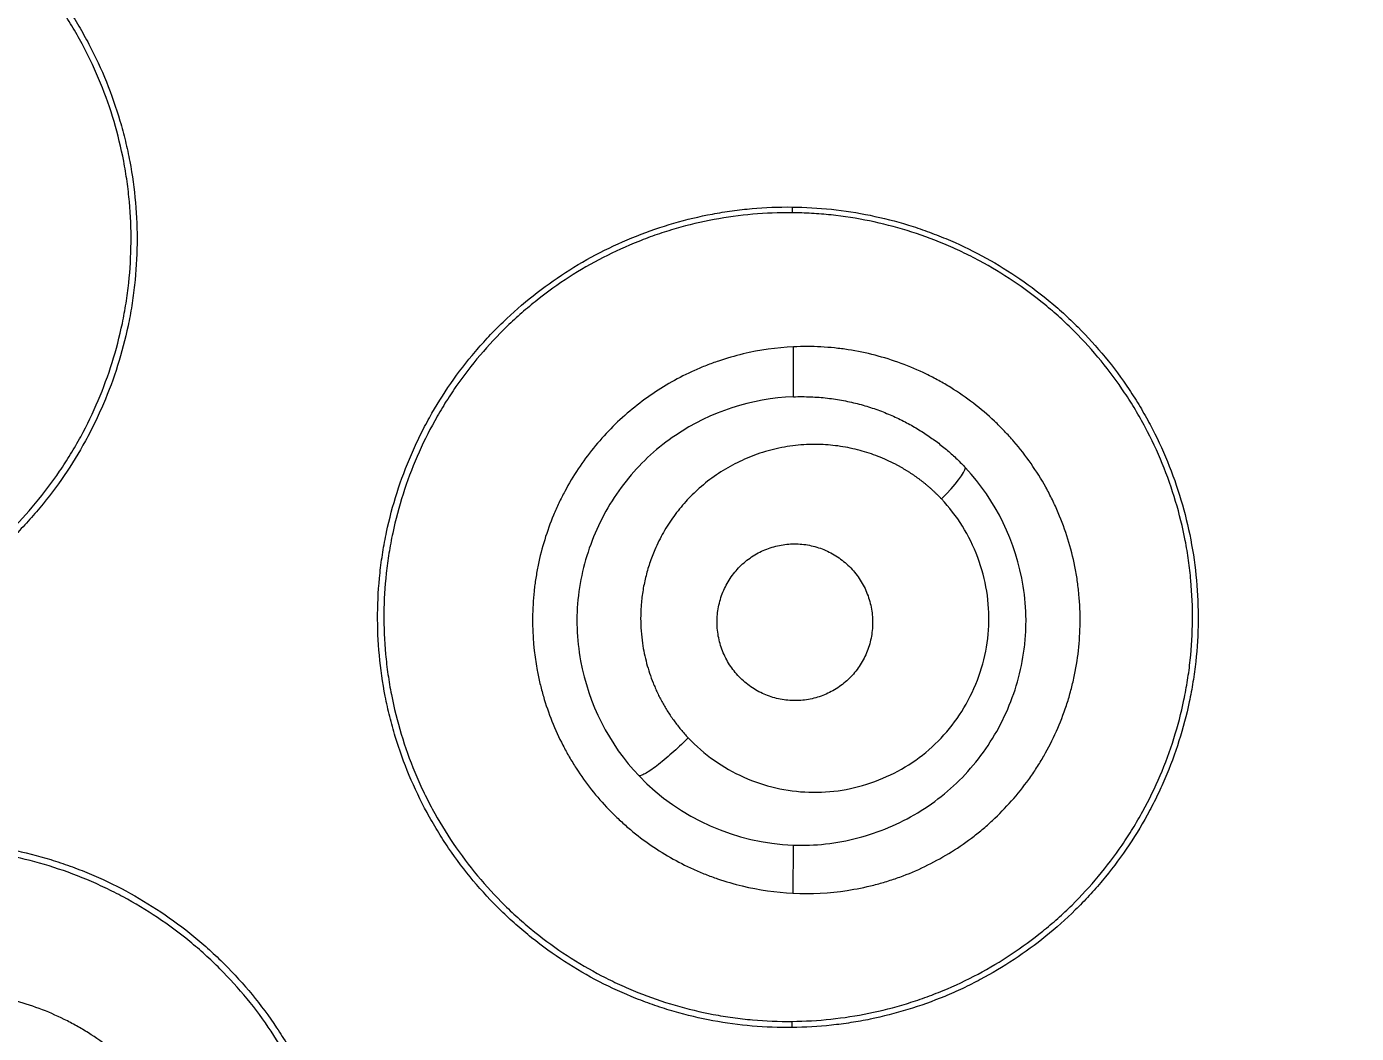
# Model space of a CAD drawing. Extents: x 541 to 1062, y 0 to 382.
# Drawn here: x 926.1 to 933.83, y 280.43 to 286.27 of the extents above; entities that cross this region are included whole.
import ezdxf

# ---------------------------------------------------------------- set-up
doc = ezdxf.new("R2010")
doc.units = 0
doc.header["$LTSCALE"] = 10
doc.header["$MEASUREMENT"] = 0
doc.header["$PDMODE"] = 3
doc.header["$PDSIZE"] = -10
doc.layers.get('0').update_dxf_attribs({"linetype": 'CONTINUOUS'})
doc.layers.get('DEFPOINTS').update_dxf_attribs({"linetype": 'CONTINUOUS'})
doc.layers.add('1', color=7, linetype='CONTINUOUS')
doc.styles.add('Daelim Dimension', font='')
doc.styles.get('Daelim Dimension').set_extended_font_data('NanumGothic')
doc.dimstyles.new('DEFAULT', dxfattribs={"dimscale": 2, "dimtxt": 2, "dimasz": 2, "dimexe": 0, "dimexo": 2, "dimgap": 1, "dimtad": 1, "dimdec": 1, "dimzin": 9, "dimdsep": 46, "dimtxsty": 'Daelim Dimension', "dimcen": 0.5, "dimclrd": 252, "dimclre": 252, "dimclrt": 3, "dimadec": 1, "dimazin": 0, "dimtfac": 1, "dimtdec": 1, "dimtix": 1, "dimtmove": 0, "dimatfit": 3, "dimfxl": 1, "dimtolj": 1, "dimtzin": 1, "dimlwd": 9, "dimlwe": 9, "dimarcsym": 0})

# ---------------------------------------------------------------- blocks, each defined once
blk = doc.blocks.new('*D10')
at = {"color": 5, "linetype": 'ByBlock', "lineweight": 9, "ltscale": 0.5, "transparency": 16777216}
for p, q in [((845.7003, 280.0728), (845.7003, 341.2206)), ((849.7003, 341.2206), (941.7003, 341.2206)), ((945.7003, 280.0745), (945.7003, 341.2206))]:
    blk.add_line(p, q, dxfattribs=at)
at = {"color": 5, "ltscale": 0.5, "transparency": 16777216}
for points in [[(849.7003, 341.8873), (849.7003, 340.5539), (845.7003, 341.2206)], [(941.7003, 341.8873), (941.7003, 340.5539), (945.7003, 341.2206)]]:
    blk.add_solid(points, dxfattribs=at)
at = {"layer": 'DEFPOINTS', "color": 0, "ltscale": 0.5, "transparency": 16777216}
for p in [(945.7003, 341.2206), (845.7003, 276.0728), (945.7003, 276.0745)]:
    blk.add_point(p, dxfattribs=at)
at = {"color": 7, "ltscale": 0.5, "transparency": 16777216, "insert": (895.7003, 346.2206), "char_height": 6, "attachment_point": 5, "style": 'Daelim Dimension'}
blk.add_mtext('\\A1;%%C100', dxfattribs=at)

msp = doc.modelspace()

# ---------------------------------------------------------------- linework, layer by layer
at = {"layer": '1', "color": 7, "linetype": 'Continuous', "lineweight": 13}
for p, q in [((930.548, 285.2256), (930.548, 285.1924)), ((930.5564, 284.1233), (930.5567, 284.4135)), ((930.5537, 281.519), (930.5534, 281.2399)), ((930.548, 280.4595), (930.548, 280.4953))]:
    msp.add_line(p, q, dxfattribs=at)
at = {"layer": '1', "color": 7, "linetype": 'Continuous', "lineweight": 18}
for radius, start, end in [(45.3527, 272.37375, 90), (41.78, 282.53337, 97.46663), (41.2, 272.64772, 90)]:
    msp.add_arc((895.7003, 276.0745), radius, start, end, dxfattribs=at)
at = {"layer": '1', "color": 7, "linetype": 'Continuous', "lineweight": 13}
msp.add_ellipse((931.3366, 283.5133), major_axis=(-0.218, -0.2061), ratio=0.145294, start_param=1.803259, end_param=2.964941, dxfattribs=at)
at = {"layer": '1', "color": 7, "linetype": 'Continuous', "lineweight": 18}
for points, weights in [([(945.7003, 276.0745), (945.7003, 307.3351), (922.9618, 326.0745), (895.7003, 326.0745)], [0.718695432068, 0.639202599743, 0.732970789054, 1]), ([(928.1535, 243.6212), (962.1214, 277.5891), (943.7381, 321.9703), (895.7003, 321.9703)], [1, 0.588455621576, 0.588455621576, 1])]:
    msp.add_rational_spline(points, weights, degree=3, dxfattribs=at)
at = {"layer": '1', "color": 7, "linetype": 'Continuous', "lineweight": 13}
for points, knots in [([(895.7003, 318.4396), (898.4731, 318.4396), (901.2458, 318.1665), (906.6848, 317.0846), (909.351, 316.2759), (914.4744, 314.1537), (916.9316, 312.8403), (921.5426, 309.7593), (923.6963, 307.9918), (927.6176, 304.0705), (929.3851, 301.9168), (932.4661, 297.3058), (933.7795, 294.8486), (935.9017, 289.7252), (936.7104, 287.059), (937.7923, 281.62), (938.0654, 278.8473), (938.0654, 276.0745)], [0, 0, 0, 0, 0.125, 0.125, 0.25, 0.25, 0.375, 0.375, 0.5, 0.5, 0.625, 0.625, 0.75, 0.75, 0.875, 0.875, 1, 1, 1, 1]), ([(930.5564, 284.1233), (930.3134, 284.1141), (930.0742, 284.0363), (929.8204, 283.8651), (929.7719, 283.8272), (929.6805, 283.7443), (929.5523, 283.6091), (929.3885, 283.339), (929.3216, 283.0936), (929.2995, 282.9055), (929.297, 282.8421), (929.3014, 282.7156), (929.3363, 282.4001), (929.4841, 282.1041), (929.6595, 281.9207)], [0, 0, 0, 0, 0.25, 0.25, 0.3125, 0.3125, 0.375, 0.5, 0.625, 0.625, 0.6875, 0.6875, 0.75, 1, 1, 1, 1]), ([(930.5564, 284.1233), (930.5564, 284.1233), (930.5731, 284.124), (930.6064, 284.1246), (930.656, 284.1235), (930.705, 284.1206), (930.7533, 284.116), (930.8008, 284.1096), (930.8475, 284.1015), (930.8933, 284.092), (930.9382, 284.0809), (930.9821, 284.0684), (931.0249, 284.0546), (931.0668, 284.0395), (931.1075, 284.0232), (931.1471, 284.0058), (931.1856, 283.9874), (931.223, 283.968), (931.2592, 283.9477), (931.2942, 283.9266), (931.3281, 283.9047), (931.3607, 283.8822), (931.3922, 283.8591), (931.4225, 283.8354), (931.4516, 283.8112), (931.4795, 283.7866), (931.5063, 283.7616), (931.532, 283.7364), (931.5483, 283.7192), (931.5565, 283.7106)], [0, 0, 0, 0, 0.000035, 0.045341, 0.090117, 0.134361, 0.178071, 0.221243, 0.263876, 0.305966, 0.347512, 0.388511, 0.428961, 0.468861, 0.508206, 0.546997, 0.585231, 0.622906, 0.66002, 0.696572, 0.73256, 0.767982, 0.802838, 0.837126, 0.870844, 0.903991, 0.936567, 0.96857, 1, 1, 1, 1]), ([(930.5537, 281.519), (930.6805, 281.5142), (930.8075, 281.5287), (931.0522, 281.5928), (931.2287, 281.667), (931.384, 281.7763), (931.4817, 281.8565), (931.5275, 281.9003), (931.6548, 282.0418), (931.7974, 282.2568), (931.8839, 282.5368), (931.9017, 282.6982), (931.9063, 282.7631), (931.9074, 282.7957), (931.9067, 282.8933), (931.8793, 283.2178), (931.7326, 283.5221), (931.5565, 283.7106)], [0, 0, 0, 0, 0.125, 0.125, 0.25, 0.3125, 0.3125, 0.375, 0.375, 0.5, 0.625, 0.65625, 0.65625, 0.6875, 0.6875, 0.75, 1, 1, 1, 1]), ([(929.9449, 282.1425), (929.9325, 282.13), (929.9192, 282.1169), (929.8912, 282.0903), (929.8766, 282.0767), (929.8467, 282.0498), (929.8315, 282.0365), (929.8014, 282.0112), (929.7867, 281.9992), (929.7586, 281.9774), (929.7453, 281.9676), (929.7209, 281.9506), (929.7099, 281.9435), (929.6907, 281.9322), (929.6825, 281.928), (929.6689, 281.9224), (929.6636, 281.921), (929.6595, 281.9207)], [0, 0, 0, 0, 0.125, 0.125, 0.25, 0.25, 0.375, 0.375, 0.5, 0.5, 0.625, 0.625, 0.75, 0.75, 0.875, 0.875, 1, 1, 1, 1])]:
    msp.add_open_spline(points, degree=3, knots=knots, dxfattribs=at)
at = {"layer": '1', "color": 7, "linetype": 'Continuous', "lineweight": 18}
for points, knots in [([(931.3045, 296.0517), (932.0696, 294.6666), (932.7537, 293.2374), (933.9508, 290.3105), (934.4637, 288.8127), (935.3118, 285.7689), (935.647, 284.2229), (936.1352, 281.1038), (936.2883, 279.5306), (936.4107, 276.3786), (936.38, 274.7997), (936.1356, 271.6574), (935.9219, 270.0942), (935.3147, 267.0044), (934.9212, 265.4779), (933.96, 262.4822), (933.3924, 261.0131), (932.7417, 259.5826)], [0, 0, 0, 0, 0.125, 0.125, 0.25, 0.25, 0.375, 0.375, 0.5, 0.5, 0.625, 0.625, 0.75, 0.75, 0.875, 0.875, 1, 1, 1, 1]), ([(931.1638, 295.9735), (932.7077, 293.2116), (933.9271, 290.2542), (935.6334, 284.2266), (936.1354, 281.1374), (936.4107, 274.8029), (936.1774, 271.6788), (935.2911, 267.0649), (934.9049, 265.5362), (934.1899, 263.2686), (933.9312, 262.52), (933.5149, 261.4072), (933.3711, 261.0381), (933.0677, 260.3056), (932.9159, 259.9386), (932.7415, 259.5827)], [0, 0, 0, 0, 0.25, 0.25, 0.5, 0.5, 0.75, 0.75, 0.875, 0.875, 0.9375, 0.9375, 0.96875, 0.96875, 1, 1, 1, 1]), ([(924.3275, 287.4725), (924.4068, 287.4719), (924.5643, 287.463), (924.797, 287.427), (924.9499, 287.388), (925.0636, 287.353), (925.1014, 287.3404), (925.1765, 287.3131), (925.2137, 287.2986), (925.3236, 287.2525), (925.4666, 287.1841), (925.6023, 287.1022), (925.7342, 287.0133), (925.7984, 286.9654), (925.9228, 286.8626), (926.0411, 286.7543), (926.201, 286.5762), (926.2959, 286.447), (926.3514, 286.3629), (926.3624, 286.3459), (926.3838, 286.3116), (926.3944, 286.2943), (926.4253, 286.2419), (926.445, 286.2066), (926.5012, 286.0997), (926.5687, 285.9542), (926.6215, 285.8029), (926.6556, 285.6872), (926.666, 285.6483), (926.685, 285.5697), (926.6935, 285.5299), (926.716, 285.4108), (926.7379, 285.2517), (926.7472, 285.0124), (926.7376, 284.8524), (926.7267, 284.7522), (926.7242, 284.7322), (926.7188, 284.6924), (926.71, 284.6328), (926.6991, 284.574), (926.6745, 284.4572), (926.6342, 284.3039), (926.5792, 284.1552), (926.5402, 284.0638), (926.5321, 284.0456), (926.5156, 284.0093), (926.5071, 283.9912), (926.481, 283.9374), (926.4627, 283.9021), (926.4057, 283.7981), (926.3234, 283.6639), (926.229, 283.5388), (926.1536, 283.4483), (926.1277, 283.4187), (926.0743, 283.3607), (926.0468, 283.3321), (925.9626, 283.249), (925.8458, 283.1445), (925.6578, 283.0061), (925.5238, 282.9261), (925.4373, 282.8799), (925.4199, 282.8709), (925.3848, 282.8532), (925.3671, 282.8446), (925.3138, 282.8194), (925.278, 282.8035), (925.1699, 282.7586), (925.0235, 282.7059), (924.8728, 282.6674), (924.7582, 282.6439), (924.7197, 282.637), (924.6422, 282.625), (924.6032, 282.6199), (924.4854, 282.6074), (924.4066, 282.603), (924.3275, 282.6023)], [0, 0, 0, 0, 0.03125, 0.0625, 0.09375, 0.09375, 0.109375, 0.109375, 0.125, 0.125, 0.15625, 0.1875, 0.1875, 0.21875, 0.21875, 0.25, 0.28125, 0.3125, 0.3125, 0.320313, 0.320313, 0.328125, 0.328125, 0.34375, 0.34375, 0.375, 0.40625, 0.40625, 0.421875, 0.421875, 0.4375, 0.4375, 0.46875, 0.5, 0.53125, 0.53125, 0.539063, 0.539063, 0.546875, 0.5625, 0.5625, 0.59375, 0.625, 0.625, 0.632813, 0.632813, 0.640625, 0.640625, 0.65625, 0.65625, 0.6875, 0.71875, 0.71875, 0.734375, 0.734375, 0.75, 0.75, 0.78125, 0.8125, 0.84375, 0.84375, 0.851563, 0.851563, 0.859375, 0.859375, 0.875, 0.875, 0.90625, 0.9375, 0.9375, 0.953125, 0.953125, 0.96875, 0.96875, 1, 1, 1, 1]), ([(924.3275, 282.6404), (924.4055, 282.641), (924.4828, 282.6454), (924.636, 282.6615), (924.7878, 282.6848), (924.9369, 282.7227), (925.0477, 282.7565), (925.0845, 282.7688), (925.1393, 282.7885), (925.1576, 282.7953), (925.1938, 282.8093), (925.2837, 282.8454), (925.4404, 282.9196), (925.6383, 283.0377), (925.763, 283.1294), (925.8385, 283.1908), (925.8535, 283.2033), (925.8832, 283.2287), (925.9271, 283.2672), (925.9695, 283.3071), (926.052, 283.3889), (926.1565, 283.5028), (926.2497, 283.6265), (926.3154, 283.723), (926.3365, 283.7559), (926.3774, 283.8228), (926.3971, 283.857), (926.4535, 283.9604), (926.5215, 284.1011), (926.6023, 284.3206), (926.6419, 284.4725), (926.6661, 284.5886), (926.6733, 284.6278), (926.6856, 284.706), (926.6908, 284.7452), (926.7034, 284.8627), (926.7124, 285.0196), (926.706, 285.1769), (926.6954, 285.295), (926.6908, 285.3344), (926.6797, 285.4133), (926.6732, 285.4528), (926.6507, 285.5699), (926.6132, 285.7236), (926.5349, 285.9466), (926.468, 286.0904), (926.412, 286.1962), (926.3926, 286.231), (926.3521, 286.2991), (926.3311, 286.3326), (926.2657, 286.4312), (926.1725, 286.5578), (926.0672, 286.6749), (925.9976, 286.745), (925.9835, 286.7589), (925.9548, 286.7863), (925.9403, 286.7998), (925.8964, 286.8399), (925.8666, 286.8657), (925.7756, 286.9408), (925.6502, 287.0343), (925.5167, 287.115), (925.4134, 287.1706), (925.3785, 287.1883), (925.3077, 287.2222), (925.2716, 287.2383), (925.1632, 287.2837), (925.0169, 287.3366), (924.7921, 287.3942), (924.6387, 287.418), (924.5224, 287.4303), (924.4834, 287.4335), (924.4055, 287.4379), (924.3665, 287.4391), (924.3275, 287.4394)], [0, 0, 0, 0, 0.03125, 0.03125, 0.0625, 0.09375, 0.09375, 0.109375, 0.109375, 0.117187, 0.117187, 0.125, 0.15625, 0.1875, 0.21875, 0.21875, 0.226562, 0.226562, 0.234375, 0.25, 0.25, 0.28125, 0.3125, 0.3125, 0.328125, 0.328125, 0.34375, 0.34375, 0.375, 0.40625, 0.4375, 0.4375, 0.453125, 0.453125, 0.46875, 0.46875, 0.5, 0.53125, 0.53125, 0.546875, 0.546875, 0.5625, 0.5625, 0.59375, 0.625, 0.65625, 0.65625, 0.671875, 0.671875, 0.6875, 0.6875, 0.71875, 0.75, 0.75, 0.757812, 0.757812, 0.765625, 0.765625, 0.78125, 0.78125, 0.8125, 0.84375, 0.84375, 0.859375, 0.859375, 0.875, 0.875, 0.90625, 0.9375, 0.96875, 0.96875, 0.984375, 0.984375, 1, 1, 1, 1]), ([(930.548, 280.4595), (930.4705, 280.4587), (930.3164, 280.4647), (930.0881, 280.4957), (929.9379, 280.5311), (929.8259, 280.5634), (929.7887, 280.5751), (929.7146, 280.6005), (929.6779, 280.6141), (929.5691, 280.6574), (929.4276, 280.722), (929.2929, 280.8002), (929.1616, 280.8853), (929.0977, 280.9313), (929.0201, 280.9933), (929.0047, 281.006), (928.9743, 281.0316), (928.9292, 281.0705), (928.8857, 281.1109), (928.801, 281.1938), (928.6938, 281.3096), (928.598, 281.4362), (928.5306, 281.5352), (928.5089, 281.5689), (928.467, 281.6378), (928.447, 281.6727), (928.3897, 281.7785), (928.3209, 281.9226), (928.2669, 282.0728), (928.232, 282.1877), (928.2159, 282.2458), (928.202, 282.3047), (928.1932, 282.3441), (928.1891, 282.364), (928.1697, 282.463), (928.1469, 282.6218), (928.1368, 282.8607), (928.146, 283.0205), (928.1591, 283.1405), (928.1645, 283.1804), (928.1772, 283.2593), (928.1845, 283.2984), (928.2092, 283.4149), (928.2498, 283.5678), (928.3052, 283.7159), (928.3525, 283.8252), (928.3693, 283.8614), (928.4044, 283.9324), (928.4227, 283.9674), (928.4801, 284.0704), (928.5629, 284.2031), (928.6579, 284.3268), (928.7339, 284.4161), (928.76, 284.4452), (928.8003, 284.4882), (928.8139, 284.5023), (928.8414, 284.5302), (928.9108, 284.5988), (929.0421, 284.7136), (929.2301, 284.8482), (929.364, 284.9257), (929.5023, 284.9969), (929.5727, 285.0288), (929.7155, 285.0856), (929.8604, 285.1352), (930.0097, 285.1708), (930.1233, 285.1921), (930.1615, 285.1983), (930.2383, 285.2088), (930.2769, 285.2132), (930.3928, 285.2233), (930.4703, 285.2264), (930.548, 285.2256)], [0, 0, 0, 0, 0.03125, 0.0625, 0.09375, 0.09375, 0.109375, 0.109375, 0.125, 0.125, 0.15625, 0.1875, 0.1875, 0.21875, 0.21875, 0.226563, 0.226563, 0.234375, 0.25, 0.25, 0.28125, 0.3125, 0.3125, 0.328125, 0.328125, 0.34375, 0.34375, 0.375, 0.40625, 0.40625, 0.421875, 0.429688, 0.429688, 0.4375, 0.4375, 0.46875, 0.5, 0.53125, 0.53125, 0.546875, 0.546875, 0.5625, 0.5625, 0.59375, 0.625, 0.625, 0.640625, 0.640625, 0.65625, 0.65625, 0.6875, 0.71875, 0.71875, 0.734375, 0.734375, 0.742188, 0.742188, 0.75, 0.78125, 0.8125, 0.84375, 0.84375, 0.875, 0.875, 0.90625, 0.9375, 0.9375, 0.953125, 0.953125, 0.96875, 0.96875, 1, 1, 1, 1]), ([(930.548, 285.2256), (930.6248, 285.2248), (930.7773, 285.2159), (931.0026, 285.1809), (931.1505, 285.1432), (931.2606, 285.1094), (931.2972, 285.0972), (931.3518, 285.0775), (931.37, 285.0706), (931.406, 285.0566), (931.4956, 285.0205), (931.6519, 284.9462), (931.7839, 284.867), (931.9123, 284.7811), (931.9748, 284.7349), (932.0505, 284.6727), (932.0656, 284.6601), (932.0954, 284.6344), (932.1394, 284.5954), (932.1819, 284.555), (932.2647, 284.4722), (932.3693, 284.3566), (932.4625, 284.2309), (932.5281, 284.1327), (932.5492, 284.0993), (932.5797, 284.0482), (932.5997, 284.0137), (932.6569, 283.9093), (932.7323, 283.7485), (932.7848, 283.6001), (932.8299, 283.4488), (932.8488, 283.3718), (932.879, 283.2147), (932.8901, 283.1361), (932.9043, 282.9788), (932.9107, 282.8215), (932.9015, 282.6639), (932.8886, 282.5458), (932.8833, 282.5062), (932.8708, 282.428), (932.8636, 282.3893), (932.8393, 282.2739), (932.7994, 282.1227), (932.7451, 281.9764), (932.699, 281.8686), (932.6827, 281.833), (932.6482, 281.7625), (932.6302, 281.7277), (932.5739, 281.6254), (932.4927, 281.4937), (932.3998, 281.3712), (932.3257, 281.2827), (932.2875, 281.2394), (932.2477, 281.1973), (932.2208, 281.1695), (932.2071, 281.1558), (932.1382, 281.0882), (932.0238, 280.9863), (931.8399, 280.8517), (931.7092, 280.774), (931.625, 280.7292), (931.608, 280.7204), (931.5738, 280.7033), (931.5566, 280.6949), (931.5047, 280.6705), (931.4699, 280.6551), (931.2946, 280.5825), (931.1504, 280.5384), (930.9652, 280.5004), (930.9279, 280.4937), (930.8528, 280.482), (930.815, 280.477), (930.7009, 280.4648), (930.6246, 280.4603), (930.548, 280.4595)], [0, 0, 0, 0, 0.03125, 0.0625, 0.09375, 0.09375, 0.109375, 0.109375, 0.117188, 0.117188, 0.125, 0.15625, 0.1875, 0.1875, 0.21875, 0.21875, 0.226563, 0.226563, 0.234375, 0.25, 0.25, 0.28125, 0.3125, 0.3125, 0.328125, 0.328125, 0.335937, 0.34375, 0.375, 0.40625, 0.40625, 0.4375, 0.4375, 0.46875, 0.46875, 0.5, 0.53125, 0.53125, 0.546875, 0.546875, 0.5625, 0.5625, 0.59375, 0.625, 0.625, 0.640625, 0.640625, 0.65625, 0.65625, 0.6875, 0.71875, 0.71875, 0.734375, 0.742187, 0.742187, 0.75, 0.75, 0.78125, 0.8125, 0.84375, 0.84375, 0.851562, 0.851562, 0.859375, 0.859375, 0.875, 0.875, 0.9375, 0.9375, 0.953125, 0.953125, 0.96875, 0.96875, 1, 1, 1, 1]), ([(930.548, 285.1924), (930.4713, 285.1931), (930.3192, 285.1871), (930.0946, 285.1563), (929.9473, 285.1214), (929.8378, 285.0898), (929.8014, 285.0783), (929.7471, 285.0597), (929.729, 285.0533), (929.6931, 285.04), (929.604, 285.0058), (929.4485, 284.935), (929.2516, 284.8212), (929.1274, 284.7324), (929.0369, 284.6607), (929.0072, 284.6359), (928.9492, 284.5852), (928.921, 284.5592), (928.8383, 284.4792), (928.7336, 284.3676), (928.64, 284.246), (928.574, 284.1508), (928.5527, 284.1185), (928.5116, 284.0524), (928.4917, 284.0186), (928.4349, 283.9164), (928.3663, 283.777), (928.3119, 283.6318), (928.2646, 283.4837), (928.2446, 283.4082), (928.2201, 283.2926), (928.2128, 283.2536), (928.2004, 283.1758), (928.1951, 283.1368), (928.1824, 283.0198), (928.1733, 282.8636), (928.1798, 282.7068), (928.1907, 282.5891), (928.1953, 282.5498), (928.2037, 282.4908), (928.2068, 282.4712), (928.2134, 282.4321), (928.2312, 282.3347), (928.2739, 282.163), (928.3267, 282.0154), (928.3719, 281.9066), (928.3959, 281.8527), (928.422, 281.7994), (928.4399, 281.7641), (928.4491, 281.7465), (928.496, 281.6595), (928.5775, 281.5254), (928.7179, 281.3386), (928.8236, 281.2237), (928.8936, 281.1549), (928.9078, 281.1413), (928.9364, 281.1146), (928.9797, 281.0751), (929.0242, 281.0375), (929.1148, 280.9647), (929.2396, 280.8742), (929.3727, 280.7963), (929.4584, 280.7517), (929.4757, 280.743), (929.5105, 280.7259), (929.528, 280.7176), (929.5808, 280.6934), (929.6162, 280.6782), (929.7232, 280.6353), (929.8677, 280.5855), (930.0158, 280.55), (930.1282, 280.5288), (930.1659, 280.5226), (930.2418, 280.5121), (930.2801, 280.5078), (930.3947, 280.4976), (930.4713, 280.4946), (930.548, 280.4953)], [0, 0, 0, 0, 0.03125, 0.0625, 0.09375, 0.09375, 0.109375, 0.109375, 0.117187, 0.117187, 0.125, 0.15625, 0.1875, 0.21875, 0.21875, 0.234375, 0.234375, 0.25, 0.25, 0.28125, 0.3125, 0.3125, 0.328125, 0.328125, 0.34375, 0.34375, 0.375, 0.40625, 0.40625, 0.4375, 0.4375, 0.453125, 0.453125, 0.46875, 0.46875, 0.5, 0.53125, 0.53125, 0.546875, 0.546875, 0.554688, 0.554688, 0.5625, 0.59375, 0.625, 0.625, 0.640625, 0.648438, 0.648438, 0.65625, 0.65625, 0.6875, 0.71875, 0.75, 0.75, 0.757813, 0.757813, 0.765625, 0.78125, 0.78125, 0.8125, 0.84375, 0.84375, 0.851563, 0.851563, 0.859375, 0.859375, 0.875, 0.875, 0.90625, 0.9375, 0.9375, 0.953125, 0.953125, 0.96875, 0.96875, 1, 1, 1, 1]), ([(930.548, 280.4953), (930.6238, 280.496), (930.774, 280.5048), (930.9953, 280.539), (931.1403, 280.5758), (931.248, 280.6087), (931.2837, 280.6206), (931.3371, 280.6397), (931.3549, 280.6463), (931.3901, 280.66), (931.4077, 280.667), (931.5644, 280.7319), (931.6966, 280.8023), (931.8844, 280.9266), (931.9453, 280.9712), (932.0338, 281.0429), (932.0629, 281.0677), (932.1197, 281.1184), (932.1474, 281.1444), (932.2284, 281.2242), (932.3309, 281.3355), (932.4224, 281.4564), (932.4869, 281.5508), (932.518, 281.5989), (932.5476, 281.6484), (932.5669, 281.6818), (932.5764, 281.6986), (932.6228, 281.7833), (932.6899, 281.9216), (932.7696, 282.1371), (932.8087, 282.2863), (932.8286, 282.3812), (932.8323, 282.4003), (932.8394, 282.4387), (932.8427, 282.4579), (932.8518, 282.5158), (932.8569, 282.5544), (932.8694, 282.6702), (932.8782, 282.8248), (932.8719, 282.9795), (932.8613, 283.0956), (932.8568, 283.1343), (932.8459, 283.2118), (932.8394, 283.2506), (932.8171, 283.366), (932.78, 283.5171), (932.7026, 283.7361), (932.6366, 283.8769), (932.5907, 283.9633), (932.5813, 283.9805), (932.5621, 284.0145), (932.5328, 284.065), (932.5017, 284.1142), (932.4374, 284.2106), (932.3458, 284.3344), (932.2426, 284.4486), (932.1744, 284.5169), (932.1605, 284.5304), (932.1325, 284.5571), (932.1183, 284.5703), (932.0753, 284.6093), (932.0462, 284.6345), (931.9572, 284.7075), (931.8347, 284.7985), (931.7044, 284.8768), (931.6038, 284.9309), (931.5698, 284.9481), (931.5007, 284.981), (931.4657, 284.9966), (931.3602, 285.0406), (931.2179, 285.092), (930.9993, 285.148), (930.8503, 285.1712), (930.7373, 285.1833), (930.6995, 285.1864), (930.6238, 285.1908), (930.5859, 285.1921), (930.548, 285.1924)], [0, 0, 0, 0, 0.03125, 0.0625, 0.09375, 0.09375, 0.109375, 0.109375, 0.117187, 0.117187, 0.125, 0.125, 0.1875, 0.1875, 0.21875, 0.21875, 0.234375, 0.234375, 0.25, 0.25, 0.28125, 0.3125, 0.3125, 0.328125, 0.335938, 0.335938, 0.34375, 0.34375, 0.375, 0.40625, 0.4375, 0.4375, 0.445313, 0.445313, 0.453125, 0.453125, 0.46875, 0.46875, 0.5, 0.53125, 0.53125, 0.546875, 0.546875, 0.5625, 0.5625, 0.59375, 0.625, 0.65625, 0.65625, 0.664063, 0.664063, 0.671875, 0.6875, 0.6875, 0.71875, 0.75, 0.75, 0.757813, 0.757813, 0.765625, 0.765625, 0.78125, 0.78125, 0.8125, 0.84375, 0.84375, 0.859375, 0.859375, 0.875, 0.875, 0.90625, 0.9375, 0.96875, 0.96875, 0.984375, 0.984375, 1, 1, 1, 1]), ([(930.5567, 284.4135), (930.4569, 284.4087), (930.3591, 284.3948), (930.2154, 284.3606), (930.168, 284.3469), (930.0976, 284.3231), (930.0743, 284.3146), (930.0279, 284.2964), (930.0048, 284.2867), (929.891, 284.2359), (929.8049, 284.1872), (929.6828, 284.1024), (929.6433, 284.0721), (929.5669, 284.0076), (929.5297, 283.9731), (929.4244, 283.8655), (929.3615, 283.7879), (929.2781, 283.6624), (929.2522, 283.619), (929.2162, 283.5516), (929.2047, 283.5288), (929.1829, 283.4827), (929.1725, 283.4595), (929.1238, 283.3425), (929.0939, 283.2457), (929.0682, 283.1207), (929.0637, 283.0955), (929.0558, 283.0447), (929.0524, 283.0191), (929.0442, 282.9422), (929.0413, 282.8911), (929.04, 282.7378), (929.0488, 282.6359), (929.0726, 282.5089), (929.078, 282.4834), (929.09, 282.4332), (929.0965, 282.4083), (929.118, 282.3344), (929.1512, 282.2376), (929.1936, 282.1446), (929.2289, 282.0762), (929.2412, 282.0536), (929.2671, 282.009), (929.2805, 281.987), (929.35, 281.8792), (929.4131, 281.7997), (929.501, 281.7082), (929.519, 281.6903), (929.556, 281.6554), (929.575, 281.6383), (929.6331, 281.5884), (929.6731, 281.5573), (929.7965, 281.4703), (929.8836, 281.4206), (929.9982, 281.3688), (930.0215, 281.359), (930.0683, 281.3404), (930.0919, 281.3318), (930.1629, 281.3075), (930.2106, 281.2936), (930.3553, 281.2589), (930.4534, 281.2448), (930.5534, 281.2399)], [0, 0, 0, 0, 0.0625, 0.0625, 0.09375, 0.09375, 0.109375, 0.109375, 0.125, 0.125, 0.1875, 0.1875, 0.21875, 0.21875, 0.25, 0.25, 0.3125, 0.3125, 0.34375, 0.34375, 0.359375, 0.359375, 0.375, 0.375, 0.4375, 0.4375, 0.453125, 0.453125, 0.46875, 0.46875, 0.5, 0.5, 0.5625, 0.5625, 0.578125, 0.578125, 0.59375, 0.59375, 0.625, 0.65625, 0.65625, 0.671875, 0.671875, 0.6875, 0.6875, 0.75, 0.75, 0.765625, 0.765625, 0.78125, 0.78125, 0.8125, 0.8125, 0.875, 0.875, 0.890625, 0.890625, 0.90625, 0.90625, 0.9375, 0.9375, 1, 1, 1, 1]), ([(930.5534, 281.2399), (930.6598, 281.2348), (930.7647, 281.2403), (930.9201, 281.2638), (930.9716, 281.2741), (931.0483, 281.2936), (931.0738, 281.3008), (931.1245, 281.3164), (931.1497, 281.3248), (931.2737, 281.3699), (931.3684, 281.4154), (931.5035, 281.4976), (931.5473, 281.5274), (931.6113, 281.5757), (931.6322, 281.5923), (931.6731, 281.6265), (931.693, 281.6441), (931.7902, 281.7342), (931.8606, 281.8136), (931.9388, 281.9225), (931.954, 281.9447), (931.9833, 281.9902), (931.9973, 282.0133), (932.0376, 282.0834), (932.0863, 282.1792), (932.1251, 282.2794), (932.1504, 282.3563), (932.1583, 282.3823), (932.1726, 282.4347), (932.1792, 282.4612), (932.2085, 282.5951), (932.2206, 282.7029), (932.2222, 282.8659), (932.22, 282.9204), (932.2123, 283.0025), (932.209, 283.0299), (932.201, 283.0843), (932.1964, 283.1112), (932.1697, 283.2451), (932.1375, 283.349), (932.0839, 283.4749), (932.0724, 283.4999), (932.0483, 283.5493), (932.0356, 283.5735), (931.996, 283.645), (931.9385, 283.737), (931.8722, 283.8224), (931.8191, 283.884), (931.8008, 283.9041), (931.7631, 283.9435), (931.7438, 283.9627), (931.6455, 284.0556), (931.5606, 284.1207), (931.4468, 284.1912), (931.4236, 284.2047), (931.3766, 284.2306), (931.3526, 284.2431), (931.2803, 284.2783), (931.2313, 284.2991), (931.0821, 284.354), (930.9797, 284.3805), (930.848, 284.4007), (930.8216, 284.4041), (930.7687, 284.4096), (930.7423, 284.4116), (930.6629, 284.4158), (930.6098, 284.416), (930.5567, 284.4135)], [0, 0, 0, 0, 0.0625, 0.0625, 0.09375, 0.09375, 0.109375, 0.109375, 0.125, 0.125, 0.1875, 0.1875, 0.21875, 0.21875, 0.234375, 0.234375, 0.25, 0.25, 0.3125, 0.3125, 0.328125, 0.328125, 0.34375, 0.34375, 0.375, 0.40625, 0.40625, 0.421875, 0.421875, 0.4375, 0.4375, 0.5, 0.5, 0.53125, 0.53125, 0.546875, 0.546875, 0.5625, 0.5625, 0.625, 0.625, 0.640625, 0.640625, 0.65625, 0.65625, 0.6875, 0.71875, 0.71875, 0.734375, 0.734375, 0.75, 0.75, 0.8125, 0.8125, 0.828125, 0.828125, 0.84375, 0.84375, 0.875, 0.875, 0.9375, 0.9375, 0.953125, 0.953125, 0.96875, 0.96875, 1, 1, 1, 1]), ([(931.4159, 283.53), (931.4122, 283.5338), (931.4049, 283.5416), (931.3936, 283.5529), (931.3821, 283.5641), (931.3705, 283.5751), (931.3587, 283.5858), (931.3468, 283.5964), (931.3347, 283.6068), (931.3225, 283.617), (931.3101, 283.627), (931.2975, 283.6368), (931.2847, 283.6464), (931.2718, 283.6557), (931.2588, 283.6649), (931.2455, 283.6739), (931.2322, 283.6827), (931.2186, 283.6913), (931.2049, 283.6997), (931.191, 283.7079), (931.177, 283.7159), (931.1628, 283.7237), (931.137, 283.7374), (931.099, 283.7559), (931.0481, 283.7773), (930.9961, 283.796), (930.9235, 283.8177), (930.8294, 283.8376), (930.709, 283.8488), (930.5838, 283.8451), (930.4552, 283.8242), (930.3318, 283.7872), (930.2151, 283.736), (930.1071, 283.6715), (930.0119, 283.5971), (929.9292, 283.5159), (929.8593, 283.4298), (929.7993, 283.3361), (929.7536, 283.2438), (929.7198, 283.1559), (929.6962, 283.0743), (929.6796, 282.9911), (929.6705, 282.9111), (929.6679, 282.8349), (929.6707, 282.7631), (929.6782, 282.6955), (929.6893, 282.6326), (929.703, 282.5746), (929.7201, 282.5176), (929.7374, 282.4702), (929.7531, 282.4323), (929.7663, 282.4033), (929.7802, 282.3749), (929.7951, 282.347), (929.8108, 282.3196), (929.8273, 282.2927), (929.8448, 282.2663), (929.8631, 282.2405), (929.8822, 282.2152), (929.9022, 282.1904), (929.9231, 282.1661), (929.9376, 282.1504), (929.9449, 282.1425)], [0, 0, 0, 0, 0.005018, 0.01003, 0.015036, 0.020039, 0.02504, 0.030039, 0.035039, 0.040041, 0.045045, 0.050053, 0.055067, 0.060087, 0.065116, 0.070154, 0.075202, 0.080263, 0.085336, 0.090424, 0.095527, 0.100648, 0.105786, 0.123271, 0.140752, 0.15828, 0.175905, 0.213076, 0.250114, 0.291671, 0.33311, 0.375091, 0.415328, 0.455189, 0.495255, 0.530478, 0.565283, 0.600099, 0.635354, 0.66197, 0.688328, 0.714626, 0.741063, 0.763185, 0.785378, 0.807767, 0.826234, 0.844633, 0.86303, 0.881492, 0.891379, 0.901229, 0.911052, 0.920859, 0.930661, 0.940468, 0.95029, 0.960139, 0.970024, 0.979956, 0.989945, 1, 1, 1, 1]), ([(929.9449, 282.1425), (930.0367, 282.0455), (930.1461, 281.9686), (930.3889, 281.8602), (930.5162, 281.8309), (930.7764, 281.8222), (930.9038, 281.8429), (931.1541, 281.9348), (931.2641, 282.001), (931.459, 282.1784), (931.5357, 282.2822), (931.653, 282.5306), (931.6852, 282.6591), (931.6966, 282.9285), (931.6749, 283.0615), (931.5784, 283.3192), (931.5081, 283.4324), (931.4159, 283.53)], [0, 0, 0, 0, 0.125, 0.125, 0.25, 0.25, 0.375, 0.375, 0.5, 0.5, 0.625, 0.625, 0.75, 0.75, 0.875, 0.875, 1, 1, 1, 1]), ([(930.1126, 282.8128), (930.1125, 282.8433), (930.1153, 282.8733), (930.1239, 282.9175), (930.1275, 282.9321), (930.1362, 282.9611), (930.1413, 282.9754), (930.1584, 283.017), (930.1724, 283.0433), (930.1971, 283.0805), (930.206, 283.0926), (930.2249, 283.1157), (930.2348, 283.1266), (930.2661, 283.1579), (930.2887, 283.1766), (930.3257, 283.2014), (930.3383, 283.209), (930.3641, 283.2228), (930.3905, 283.2353), (930.418, 283.2452), (930.446, 283.2538), (930.4604, 283.2574), (930.5035, 283.2661), (930.5325, 283.269), (930.5762, 283.2691), (930.5909, 283.2684), (930.6203, 283.2656), (930.6349, 283.2635), (930.6781, 283.255), (930.7062, 283.2466), (930.7472, 283.2298), (930.7607, 283.2234), (930.787, 283.2095), (930.7998, 283.2019), (930.8368, 283.1773), (930.8598, 283.1585), (930.8919, 283.1266), (930.9021, 283.1154), (930.9212, 283.0923), (930.9391, 283.0682), (930.9546, 283.0424), (930.9688, 283.0158), (930.9754, 283.0019), (930.9928, 282.9598), (931.0015, 282.931), (931.0133, 282.8716), (931.0162, 282.841), (931.0161, 282.8104)], [0, 0, 0, 0, 0.0625, 0.0625, 0.09375, 0.09375, 0.125, 0.125, 0.1875, 0.1875, 0.21875, 0.21875, 0.25, 0.25, 0.3125, 0.3125, 0.34375, 0.34375, 0.375, 0.40625, 0.40625, 0.4375, 0.4375, 0.5, 0.5, 0.53125, 0.53125, 0.5625, 0.5625, 0.625, 0.625, 0.65625, 0.65625, 0.6875, 0.6875, 0.75, 0.75, 0.78125, 0.78125, 0.8125, 0.84375, 0.84375, 0.875, 0.875, 0.9375, 0.9375, 1, 1, 1, 1]), ([(931.0161, 282.8104), (931.016, 282.78), (931.0129, 282.7502), (931.004, 282.7064), (931.0003, 282.6919), (930.9915, 282.6632), (930.9863, 282.649), (930.969, 282.6077), (930.9549, 282.5817), (930.9301, 282.5449), (930.9212, 282.5329), (930.9023, 282.5101), (930.8924, 282.4992), (930.8612, 282.4683), (930.8386, 282.4498), (930.8018, 282.4253), (930.7892, 282.4178), (930.7635, 282.4041), (930.7372, 282.3917), (930.7099, 282.382), (930.6821, 282.3735), (930.6678, 282.3699), (930.6249, 282.3613), (930.5961, 282.3585), (930.5526, 282.3583), (930.538, 282.359), (930.5088, 282.3618), (930.4942, 282.3639), (930.4513, 282.3723), (930.4233, 282.3806), (930.3826, 282.3972), (930.3691, 282.4035), (930.3429, 282.4173), (930.3302, 282.4248), (930.2933, 282.4491), (930.2703, 282.4677), (930.2384, 282.4992), (930.2281, 282.5103), (930.209, 282.5333), (930.1911, 282.5571), (930.1756, 282.5826), (930.1612, 282.609), (930.1546, 282.6226), (930.137, 282.6645), (930.1281, 282.6931), (930.119, 282.7373), (930.1167, 282.7522), (930.1135, 282.7823), (930.1127, 282.7976), (930.1126, 282.8128)], [0, 0, 0, 0, 0.0625, 0.0625, 0.09375, 0.09375, 0.125, 0.125, 0.1875, 0.1875, 0.21875, 0.21875, 0.25, 0.25, 0.3125, 0.3125, 0.34375, 0.34375, 0.375, 0.40625, 0.40625, 0.4375, 0.4375, 0.5, 0.5, 0.53125, 0.53125, 0.5625, 0.5625, 0.625, 0.625, 0.65625, 0.65625, 0.6875, 0.6875, 0.75, 0.75, 0.78125, 0.78125, 0.8125, 0.84375, 0.84375, 0.875, 0.875, 0.9375, 0.9375, 0.96875, 0.96875, 1, 1, 1, 1]), ([(925.5467, 281.5421), (925.6258, 281.5415), (925.7826, 281.5325), (926.0143, 281.4967), (926.1663, 281.458), (926.2794, 281.4233), (926.3169, 281.4108), (926.3917, 281.3838), (926.4287, 281.3694), (926.5383, 281.3237), (926.6807, 281.256), (926.8159, 281.1748), (926.9473, 281.087), (927.0112, 281.0396), (927.0887, 280.9761), (927.1041, 280.9631), (927.1345, 280.9369), (927.1795, 280.8971), (927.2228, 280.8559), (927.3073, 280.7714), (927.4141, 280.6535), (927.5093, 280.5254), (927.5762, 280.4253), (927.5978, 280.3912), (927.629, 280.3392), (927.6392, 280.3216), (927.6591, 280.2864), (927.7078, 280.1979), (927.7848, 280.0344), (927.8386, 279.8834), (927.8849, 279.7294), (927.9044, 279.651), (927.9357, 279.4912), (927.9472, 279.4112), (927.9622, 279.251), (927.9693, 279.0906), (927.9606, 278.93), (927.9481, 278.8093), (927.9428, 278.769), (927.9304, 278.689), (927.9233, 278.6493), (927.8989, 278.5313), (927.8589, 278.3764), (927.8041, 278.2265), (927.7574, 278.116), (927.7408, 278.0794), (927.7147, 278.0251), (927.7057, 278.0071), (927.6874, 277.9713), (927.6405, 277.8827), (927.5474, 277.7301), (927.4525, 277.6039), (927.3767, 277.5127), (927.3507, 277.4829), (927.2971, 277.4245), (927.2695, 277.3958), (927.1846, 277.3118), (927.067, 277.2064), (926.8778, 277.0672), (926.7434, 276.9868), (926.6567, 276.9406), (926.6392, 276.9315), (926.604, 276.9138), (926.5863, 276.9051), (926.5328, 276.8798), (926.4969, 276.8639), (926.3883, 276.8189), (926.2416, 276.7661), (926.0909, 276.7276), (925.9382, 276.6964), (925.8609, 276.6843), (925.7042, 276.6677), (925.6255, 276.6632), (925.5467, 276.6625)], [0, 0, 0, 0, 0.03125, 0.0625, 0.09375, 0.09375, 0.109375, 0.109375, 0.125, 0.125, 0.15625, 0.1875, 0.1875, 0.21875, 0.21875, 0.226563, 0.226563, 0.234375, 0.25, 0.25, 0.28125, 0.3125, 0.3125, 0.328125, 0.328125, 0.335938, 0.335938, 0.34375, 0.375, 0.40625, 0.40625, 0.4375, 0.4375, 0.46875, 0.46875, 0.5, 0.53125, 0.53125, 0.546875, 0.546875, 0.5625, 0.5625, 0.59375, 0.625, 0.625, 0.640625, 0.640625, 0.648438, 0.648438, 0.65625, 0.6875, 0.71875, 0.71875, 0.734375, 0.734375, 0.75, 0.75, 0.78125, 0.8125, 0.84375, 0.84375, 0.851562, 0.851562, 0.859375, 0.859375, 0.875, 0.875, 0.90625, 0.9375, 0.9375, 0.96875, 0.96875, 1, 1, 1, 1]), ([(925.5467, 276.7047), (925.6245, 276.7053), (925.7789, 276.7141), (926.0064, 276.7492), (926.1556, 276.787), (926.2664, 276.8209), (926.3032, 276.8331), (926.3581, 276.8529), (926.3764, 276.8597), (926.4126, 276.8738), (926.5027, 276.9099), (926.6596, 276.9843), (926.858, 277.1029), (926.9831, 277.1949), (927.0589, 277.2567), (927.0739, 277.2693), (927.1037, 277.2948), (927.1478, 277.3335), (927.1902, 277.3737), (927.2731, 277.4559), (927.3778, 277.5705), (927.4713, 277.695), (927.537, 277.7923), (927.5582, 277.8253), (927.5992, 277.8927), (927.6189, 277.9271), (927.6752, 278.0312), (927.7431, 278.1728), (927.8234, 278.3936), (927.8627, 278.5464), (927.8826, 278.6437), (927.8863, 278.6633), (927.8933, 278.7025), (927.903, 278.7614), (927.9105, 278.8203), (927.9226, 278.9381), (927.9309, 279.0954), (927.9238, 279.2531), (927.9125, 279.3714), (927.9077, 279.4109), (927.8991, 279.4702), (927.896, 279.4899), (927.8892, 279.5292), (927.8712, 279.6269), (927.8282, 279.7993), (927.7754, 279.9475), (927.7302, 280.0569), (927.7062, 280.1111), (927.6802, 280.1646), (927.6623, 280.2001), (927.6531, 280.2177), (927.6063, 280.3053), (927.5251, 280.4406), (927.3852, 280.6291), (927.2799, 280.7453), (927.1963, 280.8289), (927.1676, 280.8562), (927.1094, 280.909), (927.0797, 280.9345), (926.9891, 281.0088), (926.8642, 281.1015), (926.7312, 281.1815), (926.6283, 281.2367), (926.5935, 281.2543), (926.5406, 281.2795), (926.5227, 281.2877), (926.4871, 281.3036), (926.3975, 281.3423), (926.2338, 281.4014), (926.0099, 281.4586), (925.8571, 281.4823), (925.741, 281.4946), (925.7022, 281.4977), (925.6245, 281.5021), (925.5856, 281.5034), (925.5467, 281.5037)], [0, 0, 0, 0, 0.03125, 0.0625, 0.09375, 0.09375, 0.109375, 0.109375, 0.117187, 0.117187, 0.125, 0.15625, 0.1875, 0.21875, 0.21875, 0.226562, 0.226562, 0.234375, 0.25, 0.25, 0.28125, 0.3125, 0.3125, 0.328125, 0.328125, 0.34375, 0.34375, 0.375, 0.40625, 0.4375, 0.4375, 0.445312, 0.445312, 0.453125, 0.46875, 0.46875, 0.5, 0.53125, 0.53125, 0.546875, 0.546875, 0.554687, 0.554687, 0.5625, 0.59375, 0.625, 0.625, 0.640625, 0.648437, 0.648437, 0.65625, 0.65625, 0.6875, 0.71875, 0.75, 0.75, 0.765625, 0.765625, 0.78125, 0.78125, 0.8125, 0.84375, 0.84375, 0.859375, 0.859375, 0.867187, 0.867187, 0.875, 0.90625, 0.9375, 0.96875, 0.96875, 0.984375, 0.984375, 1, 1, 1, 1]), ([(925.5482, 277.4929), (925.6546, 277.4885), (925.7595, 277.4947), (925.915, 277.5193), (925.9665, 277.5301), (926.0432, 277.5502), (926.0687, 277.5575), (926.1195, 277.5736), (926.1446, 277.5822), (926.2685, 277.6283), (926.363, 277.6746), (926.4978, 277.7581), (926.5416, 277.7883), (926.6266, 277.8535), (926.6671, 277.8881), (926.783, 277.9972), (926.8527, 278.0772), (926.9301, 278.1868), (926.9451, 278.2092), (926.974, 278.2549), (926.9878, 278.278), (927.0274, 278.3481), (927.0751, 278.4439), (927.1131, 278.5441), (927.1378, 278.621), (927.1454, 278.6469), (927.1594, 278.6992), (927.1657, 278.7258), (927.1939, 278.8587), (927.2053, 278.9657), (927.2062, 279.1275), (927.2037, 279.1816), (927.1958, 279.2631), (927.1924, 279.2902), (927.1844, 279.3439), (927.1797, 279.3705), (927.1529, 279.5029), (927.121, 279.6057), (927.0677, 279.7305), (927.0564, 279.7553), (927.0325, 279.8041), (927.02, 279.828), (926.9809, 279.8988), (926.9242, 279.9899), (926.8587, 280.0747), (926.8062, 280.136), (926.7882, 280.156), (926.7509, 280.1952), (926.7319, 280.2143), (926.6348, 280.3068), (926.5507, 280.3719), (926.4381, 280.4426), (926.4151, 280.4562), (926.3685, 280.4822), (926.3447, 280.4948), (926.2729, 280.5303), (926.2242, 280.5514), (926.0759, 280.6071), (925.974, 280.6343), (925.8428, 280.6555), (925.8164, 280.6591), (925.7635, 280.6649), (925.7371, 280.6672), (925.6577, 280.672), (925.6047, 280.6725), (925.5515, 280.6704)], [0, 0, 0, 0, 0.0625, 0.0625, 0.09375, 0.09375, 0.109375, 0.109375, 0.125, 0.125, 0.1875, 0.1875, 0.21875, 0.21875, 0.25, 0.25, 0.3125, 0.3125, 0.328125, 0.328125, 0.34375, 0.34375, 0.375, 0.40625, 0.40625, 0.421875, 0.421875, 0.4375, 0.4375, 0.5, 0.5, 0.53125, 0.53125, 0.546875, 0.546875, 0.5625, 0.5625, 0.625, 0.625, 0.640625, 0.640625, 0.65625, 0.65625, 0.6875, 0.71875, 0.71875, 0.734375, 0.734375, 0.75, 0.75, 0.8125, 0.8125, 0.828125, 0.828125, 0.84375, 0.84375, 0.875, 0.875, 0.9375, 0.9375, 0.953125, 0.953125, 0.96875, 0.96875, 1, 1, 1, 1])]:
    msp.add_open_spline(points, degree=3, knots=knots, dxfattribs=at)
at = {"layer": '1', "color": 7, "linetype": 'Continuous', "lineweight": 13}
msp.add_open_spline([(929.6595, 281.9207), (929.8972, 281.6722), (930.2241, 281.5314), (930.5537, 281.519)], degree=3, dxfattribs=at)

# ---------------------------------------------------------------- dimensions: what is measured, and where the dimension line sits
at = {"ltscale": 0.5}
dim = msp.add_linear_dim(base=(945.7003, 341.2206), p1=(845.7003, 276.0728), p2=(945.7003, 276.0745), text='%%C<>', dimstyle='DEFAULT', override={"dimtxt": 3, "dimclrd": 5, "dimclre": 5, "dimclrt": 7, "dimfxl": 1.25, "dimarcsym": 1}, dxfattribs=at)
dim.commit()
dim.dimension.update_dxf_attribs({"geometry": '*D10', "text_midpoint": (895.7003, 346.2206)})

doc.saveas('drawing.dxf')
